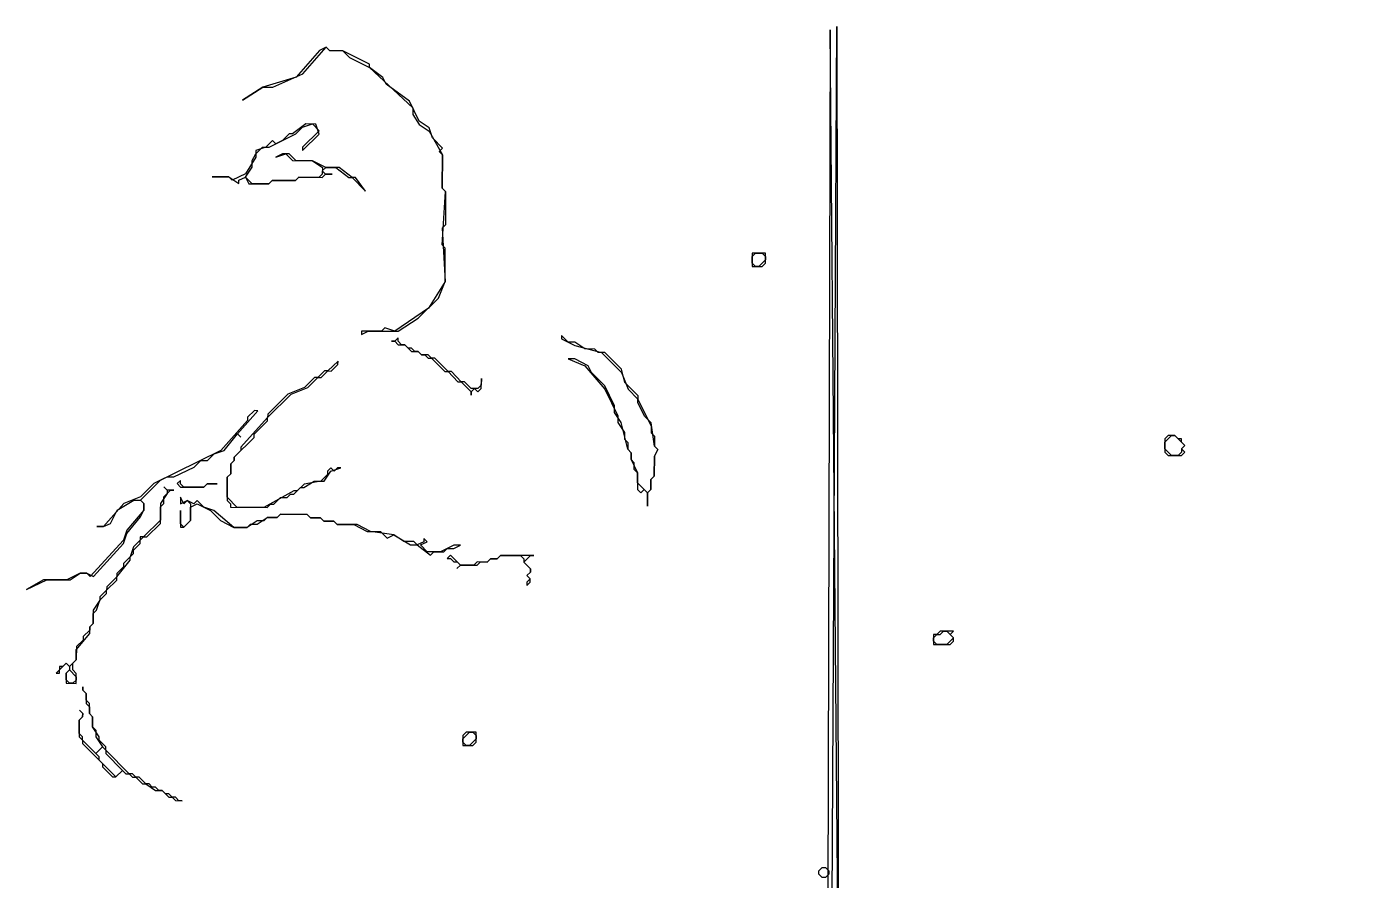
# Model space of a CAD drawing. Header units: inches. Extents: x 0 to 116, y 2 to 63.
# Drawn here: x 4.85 to 28.95, y 18.87 to 34.33 of the extents above; entities that cross this region are included whole.
import ezdxf

# ---------------------------------------------------------------- set-up
doc = ezdxf.new("R2010")
doc.units = ezdxf.units.IN

msp = doc.modelspace()

# ---------------------------------------------------------------- linework, layer by layer
for points in [[(19.39652, 34.26767), (19.33959, 11.85926), (18.49305, 11.68249), (19.33896, 11.73846), (19.38101, 8.23499), (39.43417, 8.25079), (19.38133, 8.29539), (19.51763, 34.32743), (19.56348, 8.47564), (55.26065, 8.53033), (19.62387, 8.47532)], [(19.39652, 34.26767), (19.33959, 11.85926), (18.49305, 11.68249), (19.33896, 11.73846), (19.38101, 8.23499), (39.43417, 8.25079), (19.38133, 8.29539), (19.51763, 34.32743), (19.56348, 8.47564), (55.26065, 8.53033), (19.62387, 8.47532)], [(10.27435, 33.95302), (10.15323, 33.89326), (9.72791, 33.41228), (9.12297, 33.23424), (8.75931, 32.99454), (9.12297, 33.23424), (9.30416, 33.23329), (9.84902, 33.47204), (10.27435, 33.95302), (10.33443, 33.89231), (10.57603, 33.89104), (10.69619, 33.76961), (11.05764, 33.58652), (11.83903, 32.85762), (11.8384, 32.73682), (11.95825, 32.55499), (12.13881, 32.43324), (12.3782, 32.00918), (12.37504, 31.40519), (12.43512, 31.34447), (12.43196, 30.74048), (12.37124, 30.6804), (12.42658, 29.7137), (12.12205, 29.23209), (11.51585, 28.81245), (11.33497, 28.8738), (11.27425, 28.81372), (10.91186, 28.81562), (10.91154, 28.75522), (11.03265, 28.81498), (11.57625, 28.81214), (11.93991, 29.05184), (12.3042, 29.41233), (12.42658, 29.7137), (12.42974, 30.31769), (12.36966, 30.3784), (12.43512, 31.34447), (12.37504, 31.40519), (12.3782, 32.00918), (12.31811, 32.0699), (12.37883, 32.12998), (12.19858, 32.31213), (12.13913, 32.49364), (11.95857, 32.61539), (11.77927, 32.97873), (11.35805, 33.28294), (11.29829, 33.40406), (11.05764, 33.58652), (11.05795, 33.64692), (10.57603, 33.89104), (10.33443, 33.89231)], [(10.27435, 33.95302), (10.15323, 33.89326), (9.72791, 33.41228), (9.12297, 33.23424), (8.75931, 32.99454), (9.12297, 33.23424), (9.30416, 33.23329), (9.84902, 33.47204), (10.27435, 33.95302), (10.33443, 33.89231), (10.57603, 33.89104), (10.69619, 33.76961), (11.05764, 33.58652), (11.83903, 32.85762), (11.8384, 32.73682), (11.95825, 32.55499), (12.13881, 32.43324), (12.3782, 32.00918), (12.37504, 31.40519), (12.43512, 31.34447), (12.43196, 30.74048), (12.37124, 30.6804), (12.42658, 29.7137), (12.12205, 29.23209), (11.51585, 28.81245), (11.33497, 28.8738), (11.27425, 28.81372), (10.91186, 28.81562), (10.91154, 28.75522), (11.03265, 28.81498), (11.57625, 28.81214), (11.93991, 29.05184), (12.3042, 29.41233), (12.42658, 29.7137), (12.42974, 30.31769), (12.36966, 30.3784), (12.43512, 31.34447), (12.37504, 31.40519), (12.3782, 32.00918), (12.31811, 32.0699), (12.37883, 32.12998), (12.19858, 32.31213), (12.13913, 32.49364), (11.95857, 32.61539), (11.77927, 32.97873), (11.35805, 33.28294), (11.29829, 33.40406), (11.05764, 33.58652), (11.05795, 33.64692), (10.57603, 33.89104), (10.33443, 33.89231)], [(10.98554, 31.35206), (10.80561, 31.59461), (10.74521, 31.59493), (10.50456, 31.77739), (10.26296, 31.77865), (10.022, 31.90072), (9.72, 31.9023), (9.59984, 32.02373), (9.47904, 32.02436), (9.35792, 31.9646), (9.53944, 32.02405), (9.6596, 31.90262), (10.022, 31.90072), (10.20256, 31.77897), (10.20193, 31.65817), (10.14121, 31.59809), (9.77882, 31.59999), (9.7181, 31.5399), (9.29531, 31.54212), (9.23459, 31.48203), (8.9326, 31.48362), (8.81243, 31.60505), (8.93418, 31.78561), (8.93481, 31.90641), (8.99584, 32.02689), (9.11727, 32.14706), (9.23807, 32.14643), (9.72253, 32.38549), (9.84396, 32.50566), (10.02548, 32.56511), (10.14564, 32.44368), (9.84206, 32.14326), (9.84175, 32.08286), (10.14533, 32.38328), (10.08588, 32.56479), (9.90468, 32.56574), (9.66213, 32.38581), (9.60173, 32.38612), (9.4803, 32.26596), (9.35919, 32.20619), (9.2991, 32.26691), (9.17767, 32.14674), (8.99616, 32.08729), (8.99553, 31.96649), (8.81275, 31.66545), (8.57052, 31.54591), (8.51044, 31.60663), (8.20844, 31.60821), (8.51044, 31.60663), (8.691, 31.48488), (8.69132, 31.54528), (8.81243, 31.60505), (8.8722, 31.48393), (9.23459, 31.48203), (9.29531, 31.54212), (9.7181, 31.5399), (9.77882, 31.59999), (10.20161, 31.59777), (10.26233, 31.65786), (10.38313, 31.65722), (10.26233, 31.65786), (10.20225, 31.71857), (10.26296, 31.77865), (10.44416, 31.77771), (10.68481, 31.59524), (10.74521, 31.59493)], [(10.98554, 31.35206), (10.80561, 31.59461), (10.74521, 31.59493), (10.50456, 31.77739), (10.26296, 31.77865), (10.022, 31.90072), (9.72, 31.9023), (9.59984, 32.02373), (9.47904, 32.02436), (9.35792, 31.9646), (9.53944, 32.02405), (9.6596, 31.90262), (10.022, 31.90072), (10.20256, 31.77897), (10.20193, 31.65817), (10.14121, 31.59809), (9.77882, 31.59999), (9.7181, 31.5399), (9.29531, 31.54212), (9.23459, 31.48203), (8.9326, 31.48362), (8.81243, 31.60505), (8.93418, 31.78561), (8.93481, 31.90641), (8.99584, 32.02689), (9.11727, 32.14706), (9.23807, 32.14643), (9.72253, 32.38549), (9.84396, 32.50566), (10.02548, 32.56511), (10.14564, 32.44368), (9.84206, 32.14326), (9.84175, 32.08286), (10.14533, 32.38328), (10.08588, 32.56479), (9.90468, 32.56574), (9.66213, 32.38581), (9.60173, 32.38612), (9.4803, 32.26596), (9.35919, 32.20619), (9.2991, 32.26691), (9.17767, 32.14674), (8.99616, 32.08729), (8.99553, 31.96649), (8.81275, 31.66545), (8.57052, 31.54591), (8.51044, 31.60663), (8.20844, 31.60821), (8.51044, 31.60663), (8.691, 31.48488), (8.69132, 31.54528), (8.81243, 31.60505), (8.8722, 31.48393), (9.23459, 31.48203), (9.29531, 31.54212), (9.7181, 31.5399), (9.77882, 31.59999), (10.20161, 31.59777), (10.26233, 31.65786), (10.38313, 31.65722), (10.26233, 31.65786), (10.20225, 31.71857), (10.26296, 31.77865), (10.44416, 31.77771), (10.68481, 31.59524), (10.74521, 31.59493)], [(17.98615, 30.22819), (17.98488, 29.9866), (18.16608, 29.98565), (18.2268, 30.04573), (18.22775, 30.22693)], [(17.98615, 30.22819), (17.98488, 29.9866), (18.16608, 29.98565), (18.2268, 30.04573), (18.22775, 30.22693)], [(17.9852, 30.047), (17.98583, 30.1678), (18.04655, 30.22788), (18.16735, 30.22725), (18.22743, 30.16653), (18.22711, 30.10613), (18.10568, 29.98597), (18.04528, 29.98628)], [(11.4545, 28.63157), (11.5149, 28.63126), (11.57498, 28.57054), (11.69578, 28.56991), (11.81595, 28.44848), (11.93674, 28.44784), (11.99683, 28.38713), (12.05723, 28.38681), (12.11731, 28.3261), (12.17771, 28.32578), (12.41804, 28.08292), (12.47844, 28.0826), (12.65869, 27.90046), (12.71909, 27.90014), (12.89934, 27.71799), (12.89902, 27.6576), (12.89934, 27.71799), (12.96005, 27.77808), (13.02013, 27.71736), (13.08085, 27.77744), (13.0818, 27.95864), (13.08117, 27.83784), (13.02045, 27.77776), (12.89965, 27.77839), (12.77949, 27.89982), (12.71909, 27.90014), (12.53884, 28.08229), (12.47844, 28.0826), (12.23811, 28.32547), (12.17771, 28.32578), (12.11763, 28.3865), (11.99683, 28.38713), (11.93674, 28.44784), (11.87635, 28.44816), (11.81626, 28.50888), (11.75586, 28.50919), (11.69578, 28.56991), (11.63538, 28.57022), (11.5753, 28.63094), (11.57561, 28.69134), (11.5149, 28.63126)], [(11.4545, 28.63157), (11.5149, 28.63126), (11.57498, 28.57054), (11.69578, 28.56991), (11.81595, 28.44848), (11.93674, 28.44784), (11.99683, 28.38713), (12.05723, 28.38681), (12.11731, 28.3261), (12.17771, 28.32578), (12.41804, 28.08292), (12.47844, 28.0826), (12.65869, 27.90046), (12.71909, 27.90014), (12.89934, 27.71799), (12.89902, 27.6576), (12.89934, 27.71799), (12.96005, 27.77808), (13.02013, 27.71736), (13.08085, 27.77744), (13.0818, 27.95864), (13.08117, 27.83784), (13.02045, 27.77776), (12.89965, 27.77839), (12.77949, 27.89982), (12.71909, 27.90014), (12.53884, 28.08229), (12.47844, 28.0826), (12.23811, 28.32547), (12.17771, 28.32578), (12.11763, 28.3865), (11.99683, 28.38713), (11.93674, 28.44784), (11.87635, 28.44816), (11.81626, 28.50888), (11.75586, 28.50919), (11.69578, 28.56991), (11.63538, 28.57022), (11.5753, 28.63094), (11.57561, 28.69134), (11.5149, 28.63126)], [(14.53549, 28.73624), (14.53517, 28.67584), (14.77614, 28.55378), (15.2587, 28.43045), (15.6192, 28.06616), (15.73841, 27.76353), (15.91866, 27.58138), (16.15773, 27.09693), (16.1571, 26.97613), (16.21718, 26.91541), (16.21623, 26.73421), (16.27631, 26.6735), (16.21528, 26.55302), (16.21338, 26.19062), (16.15267, 26.13054), (16.15172, 25.94934), (16.091, 25.88926), (15.91076, 26.0714), (15.9117, 26.2526), (15.85162, 26.31332), (15.85225, 26.43412), (15.79217, 26.49483), (15.7928, 26.61563), (15.73272, 26.67634), (15.61445, 27.16017), (15.4946, 27.342), (15.49524, 27.4628), (15.31594, 27.82614), (15.0756, 28.069), (15.01584, 28.19012), (14.77487, 28.31218), (14.65407, 28.31281), (14.95544, 28.19044), (15.31562, 27.76574), (15.55469, 27.28129), (15.55405, 27.16049), (15.6739, 26.97866), (15.67327, 26.85786), (15.73335, 26.79714), (15.73272, 26.67634), (15.7928, 26.61563), (15.79217, 26.49483), (15.9117, 26.2526), (15.91012, 25.95061), (15.97021, 25.88989), (16.03092, 25.94997), (16.091, 25.88926), (16.08974, 25.64766), (16.091, 25.88926), (16.15172, 25.94934), (16.15267, 26.13054), (16.21338, 26.19062), (16.21528, 26.55302), (16.27631, 26.6735), (16.21623, 26.73421), (16.15805, 27.15732), (16.03788, 27.27876), (15.91835, 27.52098), (15.91898, 27.64178), (15.67865, 27.88464), (15.61951, 28.12656), (15.3191, 28.43013), (15.1983, 28.43077), (15.13822, 28.49148), (14.95702, 28.49243), (14.77645, 28.61418), (14.65566, 28.61481)], [(14.53549, 28.73624), (14.53517, 28.67584), (14.77614, 28.55378), (15.2587, 28.43045), (15.6192, 28.06616), (15.73841, 27.76353), (15.91866, 27.58138), (16.15773, 27.09693), (16.1571, 26.97613), (16.21718, 26.91541), (16.21623, 26.73421), (16.27631, 26.6735), (16.21528, 26.55302), (16.21338, 26.19062), (16.15267, 26.13054), (16.15172, 25.94934), (16.091, 25.88926), (15.91076, 26.0714), (15.9117, 26.2526), (15.85162, 26.31332), (15.85225, 26.43412), (15.79217, 26.49483), (15.7928, 26.61563), (15.73272, 26.67634), (15.61445, 27.16017), (15.4946, 27.342), (15.49524, 27.4628), (15.31594, 27.82614), (15.0756, 28.069), (15.01584, 28.19012), (14.77487, 28.31218), (14.65407, 28.31281), (14.95544, 28.19044), (15.31562, 27.76574), (15.55469, 27.28129), (15.55405, 27.16049), (15.6739, 26.97866), (15.67327, 26.85786), (15.73335, 26.79714), (15.73272, 26.67634), (15.7928, 26.61563), (15.79217, 26.49483), (15.9117, 26.2526), (15.91012, 25.95061), (15.97021, 25.88989), (16.03092, 25.94997), (16.091, 25.88926), (16.08974, 25.64766), (16.091, 25.88926), (16.15172, 25.94934), (16.15267, 26.13054), (16.21338, 26.19062), (16.21528, 26.55302), (16.27631, 26.6735), (16.21623, 26.73421), (16.15805, 27.15732), (16.03788, 27.27876), (15.91835, 27.52098), (15.91898, 27.64178), (15.67865, 27.88464), (15.61951, 28.12656), (15.3191, 28.43013), (15.1983, 28.43077), (15.13822, 28.49148), (14.95702, 28.49243), (14.77645, 28.61418), (14.65566, 28.61481)], [(10.48622, 28.27424), (10.30407, 28.09399), (10.24367, 28.0943), (10.12224, 27.97414), (10.06184, 27.97446), (9.87969, 27.79421), (9.57707, 27.67499), (9.21277, 27.31449), (9.21246, 27.25409), (8.72642, 26.71303), (8.7261, 26.65263), (8.60467, 26.53246), (8.60435, 26.47207), (8.54364, 26.41198), (8.54269, 26.23079), (8.48197, 26.1707), (8.47976, 25.74791), (8.53984, 25.68719), (8.53953, 25.62679), (9.20392, 25.62331), (9.26463, 25.6834), (9.32503, 25.68308), (9.44646, 25.80325), (9.56726, 25.80261), (9.62798, 25.8627), (9.68838, 25.86238), (9.80981, 25.98255), (9.87021, 25.98223), (10.05204, 26.10208), (10.23323, 26.10113), (10.35498, 26.2817), (10.53649, 26.34115), (10.4761, 26.34146), (10.41538, 26.28138), (10.3553, 26.3421), (10.29458, 26.28201), (10.29427, 26.22161), (10.17283, 26.10145), (9.87052, 26.04263), (9.74909, 25.92246), (9.68869, 25.92278), (9.14352, 25.62363), (8.66033, 25.62616), (8.48008, 25.80831), (8.48197, 26.1707), (8.54269, 26.23079), (8.54364, 26.41198), (8.60435, 26.47207), (8.60467, 26.53246), (8.96896, 26.89296), (8.96928, 26.95336), (9.21214, 27.19369), (9.21246, 27.25409), (9.63746, 27.67467), (9.94009, 27.79389), (10.12224, 27.97414), (10.18264, 27.97382), (10.30407, 28.09399), (10.36447, 28.09367), (10.4859, 28.21384)], [(10.48622, 28.27424), (10.30407, 28.09399), (10.24367, 28.0943), (10.12224, 27.97414), (10.06184, 27.97446), (9.87969, 27.79421), (9.57707, 27.67499), (9.21277, 27.31449), (9.21246, 27.25409), (8.72642, 26.71303), (8.7261, 26.65263), (8.60467, 26.53246), (8.60435, 26.47207), (8.54364, 26.41198), (8.54269, 26.23079), (8.48197, 26.1707), (8.47976, 25.74791), (8.53984, 25.68719), (8.53953, 25.62679), (9.20392, 25.62331), (9.26463, 25.6834), (9.32503, 25.68308), (9.44646, 25.80325), (9.56726, 25.80261), (9.62798, 25.8627), (9.68838, 25.86238), (9.80981, 25.98255), (9.87021, 25.98223), (10.05204, 26.10208), (10.23323, 26.10113), (10.35498, 26.2817), (10.53649, 26.34115), (10.4761, 26.34146), (10.41538, 26.28138), (10.3553, 26.3421), (10.29458, 26.28201), (10.29427, 26.22161), (10.17283, 26.10145), (9.87052, 26.04263), (9.74909, 25.92246), (9.68869, 25.92278), (9.14352, 25.62363), (8.66033, 25.62616), (8.48008, 25.80831), (8.48197, 26.1707), (8.54269, 26.23079), (8.54364, 26.41198), (8.60435, 26.47207), (8.60467, 26.53246), (8.96896, 26.89296), (8.96928, 26.95336), (9.21214, 27.19369), (9.21246, 27.25409), (9.63746, 27.67467), (9.94009, 27.79389), (10.12224, 27.97414), (10.18264, 27.97382), (10.30407, 28.09399), (10.36447, 28.09367), (10.4859, 28.21384)], [(9.03189, 27.37584), (8.97149, 27.37616), (8.85006, 27.25599), (8.84975, 27.19559), (8.36371, 26.65453), (7.15256, 26.05686), (6.9097, 25.81653), (6.60707, 25.69731), (6.24246, 25.27642), (6.12166, 25.27705), (6.24246, 25.27642), (6.36358, 25.33618), (6.48564, 25.57715), (6.78858, 25.75676), (6.90938, 25.75613), (6.96946, 25.69542), (6.96883, 25.57462), (6.66494, 25.2138), (6.60359, 25.03292), (5.99612, 24.37169), (5.93604, 24.43241), (5.81524, 24.43304), (5.57301, 24.31351), (5.15022, 24.31572), (4.84727, 24.13611), (5.21061, 24.31541), (5.63341, 24.31319), (5.81524, 24.43304), (5.93604, 24.43241), (6.05652, 24.37138), (6.60327, 24.97252), (6.66462, 25.1534), (6.9078, 25.45413), (6.96883, 25.57462), (6.96946, 25.69542), (6.90938, 25.75613), (7.27367, 26.11663), (7.39479, 26.1764), (7.51559, 26.17576), (7.87893, 26.35506), (8.00036, 26.47523), (8.12116, 26.4746), (8.24259, 26.59476), (8.4241, 26.65421), (8.66728, 26.95494), (8.72737, 26.89423), (8.66728, 26.95494)], [(9.03189, 27.37584), (8.97149, 27.37616), (8.85006, 27.25599), (8.84975, 27.19559), (8.36371, 26.65453), (7.15256, 26.05686), (6.9097, 25.81653), (6.60707, 25.69731), (6.24246, 25.27642), (6.12166, 25.27705), (6.24246, 25.27642), (6.36358, 25.33618), (6.48564, 25.57715), (6.78858, 25.75676), (6.90938, 25.75613), (6.96946, 25.69542), (6.96883, 25.57462), (6.66494, 25.2138), (6.60359, 25.03292), (5.99612, 24.37169), (5.93604, 24.43241), (5.81524, 24.43304), (5.57301, 24.31351), (5.15022, 24.31572), (4.84727, 24.13611), (5.21061, 24.31541), (5.63341, 24.31319), (5.81524, 24.43304), (5.93604, 24.43241), (6.05652, 24.37138), (6.60327, 24.97252), (6.66462, 25.1534), (6.9078, 25.45413), (6.96883, 25.57462), (6.96946, 25.69542), (6.90938, 25.75613), (7.27367, 26.11663), (7.39479, 26.1764), (7.51559, 26.17576), (7.87893, 26.35506), (8.00036, 26.47523), (8.12116, 26.4746), (8.24259, 26.59476), (8.4241, 26.65421), (8.66728, 26.95494), (8.72737, 26.89423), (8.66728, 26.95494)], [(25.51897, 26.92711), (25.45825, 26.86702), (25.45699, 26.62543), (25.51707, 26.56471), (25.75867, 26.56345), (25.81938, 26.62353), (25.7593, 26.68425), (25.82002, 26.74433), (25.75993, 26.80504), (25.76025, 26.86544), (25.69985, 26.86576), (25.63977, 26.92648)], [(25.51897, 26.92711), (25.45825, 26.86702), (25.45699, 26.62543), (25.51707, 26.56471), (25.75867, 26.56345), (25.81938, 26.62353), (25.7593, 26.68425), (25.82002, 26.74433), (25.75993, 26.80504), (25.76025, 26.86544), (25.69985, 26.86576), (25.63977, 26.92648)], [(25.57937, 26.92679), (25.63977, 26.92648), (25.82002, 26.74433), (25.7593, 26.68425), (25.75898, 26.62385), (25.69827, 26.56376), (25.57747, 26.5644), (25.4573, 26.68583), (25.45794, 26.80663)], [(7.57535, 26.05465), (7.63544, 25.99393), (8.05823, 25.99172), (8.11895, 26.0518), (8.30014, 26.05085), (8.11895, 26.0518), (8.05823, 25.99172), (7.69584, 25.99362), (7.63575, 26.05433), (7.63607, 26.11473)], [(7.57535, 26.05465), (7.63544, 25.99393), (8.05823, 25.99172), (8.11895, 26.0518), (8.30014, 26.05085), (8.11895, 26.0518), (8.05823, 25.99172), (7.69584, 25.99362), (7.63575, 26.05433), (7.63607, 26.11473)], [(7.51432, 25.93417), (7.39352, 25.9348), (7.33344, 25.99551), (7.39352, 25.9348), (7.39321, 25.8744), (7.27146, 25.69383), (7.26988, 25.39184), (6.9663, 25.09142), (6.9059, 25.09174), (6.90559, 25.03134), (6.78416, 24.91117), (6.72281, 24.73029), (6.60138, 24.61013), (6.60106, 24.54973), (6.47963, 24.42956), (6.47931, 24.36916), (6.29717, 24.18891), (6.29685, 24.12852), (6.17542, 24.00835), (6.1751, 23.94795), (6.05336, 23.76739), (6.05209, 23.52579), (5.99138, 23.46571), (5.99106, 23.40531), (5.86963, 23.28514), (5.86931, 23.22474), (5.74788, 23.10458), (5.74662, 22.86298), (5.62519, 22.74281), (5.5651, 22.80353), (5.50439, 22.74345), (5.44399, 22.74376), (5.44367, 22.68336), (5.38296, 22.62328), (5.44336, 22.62296), (5.44367, 22.68336), (5.5651, 22.80353), (5.62519, 22.74281), (5.62487, 22.68241), (5.56415, 22.62233), (5.56321, 22.44113), (5.7444, 22.44019), (5.74535, 22.62138), (5.68527, 22.6821), (5.6859, 22.8029), (5.74662, 22.86298), (5.74757, 23.04418), (5.99074, 23.34491), (5.99138, 23.46571), (6.05209, 23.52579), (6.05304, 23.70699), (6.11376, 23.76707), (6.1751, 23.94795), (6.29654, 24.06812), (6.29685, 24.12852), (6.479, 24.30876), (6.47931, 24.36916), (6.72249, 24.66989), (6.72281, 24.73029), (6.78352, 24.79038), (6.78384, 24.85078), (6.90527, 24.97094), (6.90559, 25.03134), (6.9663, 25.09142), (7.0267, 25.09111), (7.26956, 25.33144), (7.27114, 25.63343), (7.33186, 25.69352), (7.33249, 25.81432), (7.45392, 25.93448)], [(7.51432, 25.93417), (7.39352, 25.9348), (7.33344, 25.99551), (7.39352, 25.9348), (7.39321, 25.8744), (7.27146, 25.69383), (7.26988, 25.39184), (6.9663, 25.09142), (6.9059, 25.09174), (6.90559, 25.03134), (6.78416, 24.91117), (6.72281, 24.73029), (6.60138, 24.61013), (6.60106, 24.54973), (6.47963, 24.42956), (6.47931, 24.36916), (6.29717, 24.18891), (6.29685, 24.12852), (6.17542, 24.00835), (6.1751, 23.94795), (6.05336, 23.76739), (6.05209, 23.52579), (5.99138, 23.46571), (5.99106, 23.40531), (5.86963, 23.28514), (5.86931, 23.22474), (5.74788, 23.10458), (5.74662, 22.86298), (5.62519, 22.74281), (5.5651, 22.80353), (5.50439, 22.74345), (5.44399, 22.74376), (5.44367, 22.68336), (5.38296, 22.62328), (5.44336, 22.62296), (5.44367, 22.68336), (5.5651, 22.80353), (5.62519, 22.74281), (5.62487, 22.68241), (5.56415, 22.62233), (5.56321, 22.44113), (5.7444, 22.44019), (5.74535, 22.62138), (5.68527, 22.6821), (5.6859, 22.8029), (5.74662, 22.86298), (5.74757, 23.04418), (5.99074, 23.34491), (5.99138, 23.46571), (6.05209, 23.52579), (6.05304, 23.70699), (6.11376, 23.76707), (6.1751, 23.94795), (6.29654, 24.06812), (6.29685, 24.12852), (6.479, 24.30876), (6.47931, 24.36916), (6.72249, 24.66989), (6.72281, 24.73029), (6.78352, 24.79038), (6.78384, 24.85078), (6.90527, 24.97094), (6.90559, 25.03134), (6.9663, 25.09142), (7.0267, 25.09111), (7.26956, 25.33144), (7.27114, 25.63343), (7.33186, 25.69352), (7.33249, 25.81432), (7.45392, 25.93448)], [(7.63449, 25.81273), (7.63386, 25.69194), (7.75497, 25.7517), (7.81505, 25.69099), (7.81347, 25.38899), (7.69204, 25.26883), (7.63196, 25.32954), (7.63322, 25.57114), (7.63164, 25.26914), (7.69204, 25.26883), (7.81347, 25.38899), (7.81474, 25.63059), (7.93585, 25.69036), (8.17682, 25.56829), (8.35706, 25.38615), (8.59803, 25.26408), (8.83963, 25.26282), (8.90034, 25.3229), (9.02114, 25.32227), (9.20297, 25.44212), (9.38417, 25.44117), (9.44488, 25.50125), (9.92808, 25.49872), (9.98816, 25.43801), (10.16936, 25.43706), (10.22944, 25.37634), (10.41064, 25.37539), (10.47072, 25.31468), (10.77272, 25.3131), (11.01368, 25.19103), (11.25528, 25.18977), (11.37544, 25.06834), (11.49656, 25.1281), (11.7976, 24.94533), (11.9184, 24.94469), (12.15905, 24.76223), (12.21977, 24.82231), (12.40096, 24.82136), (12.46168, 24.88145), (12.58248, 24.88081), (12.70359, 24.94058), (12.58279, 24.94121), (12.34056, 24.82168), (12.09897, 24.82295), (11.9788, 24.94438), (12.09992, 25.00414), (12.03983, 25.06486), (12.03952, 25.00446), (11.9184, 24.94469), (11.85832, 25.00541), (11.67712, 25.00636), (11.49656, 25.1281), (11.07408, 25.19072), (10.83311, 25.31278), (10.47072, 25.31468), (10.41064, 25.37539), (10.22944, 25.37634), (10.16936, 25.43706), (9.98816, 25.43801), (9.92808, 25.49872), (9.44488, 25.50125), (9.38417, 25.44117), (9.20297, 25.44212), (9.14225, 25.38203), (9.02146, 25.38267), (8.83963, 25.26282), (8.59803, 25.26408), (8.23721, 25.56798), (8.05633, 25.62932), (7.93617, 25.75075), (7.87545, 25.69067), (7.75497, 25.7517), (7.69425, 25.69162)], [(7.63449, 25.81273), (7.63386, 25.69194), (7.75497, 25.7517), (7.81505, 25.69099), (7.81347, 25.38899), (7.69204, 25.26883), (7.63196, 25.32954), (7.63322, 25.57114), (7.63164, 25.26914), (7.69204, 25.26883), (7.81347, 25.38899), (7.81474, 25.63059), (7.93585, 25.69036), (8.17682, 25.56829), (8.35706, 25.38615), (8.59803, 25.26408), (8.83963, 25.26282), (8.90034, 25.3229), (9.02114, 25.32227), (9.20297, 25.44212), (9.38417, 25.44117), (9.44488, 25.50125), (9.92808, 25.49872), (9.98816, 25.43801), (10.16936, 25.43706), (10.22944, 25.37634), (10.41064, 25.37539), (10.47072, 25.31468), (10.77272, 25.3131), (11.01368, 25.19103), (11.25528, 25.18977), (11.37544, 25.06834), (11.49656, 25.1281), (11.7976, 24.94533), (11.9184, 24.94469), (12.15905, 24.76223), (12.21977, 24.82231), (12.40096, 24.82136), (12.46168, 24.88145), (12.58248, 24.88081), (12.70359, 24.94058), (12.58279, 24.94121), (12.34056, 24.82168), (12.09897, 24.82295), (11.9788, 24.94438), (12.09992, 25.00414), (12.03983, 25.06486), (12.03952, 25.00446), (11.9184, 24.94469), (11.85832, 25.00541), (11.67712, 25.00636), (11.49656, 25.1281), (11.07408, 25.19072), (10.83311, 25.31278), (10.47072, 25.31468), (10.41064, 25.37539), (10.22944, 25.37634), (10.16936, 25.43706), (9.98816, 25.43801), (9.92808, 25.49872), (9.44488, 25.50125), (9.38417, 25.44117), (9.20297, 25.44212), (9.14225, 25.38203), (9.02146, 25.38267), (8.83963, 25.26282), (8.59803, 25.26408), (8.23721, 25.56798), (8.05633, 25.62932), (7.93617, 25.75075), (7.87545, 25.69067), (7.75497, 25.7517), (7.69425, 25.69162)], [(12.46073, 24.70025), (12.52113, 24.69993), (12.58121, 24.63922), (12.64161, 24.6389), (12.70169, 24.57819), (12.64098, 24.5181), (12.70169, 24.57819), (13.00369, 24.57661), (13.0644, 24.63669), (13.1852, 24.63606), (13.24592, 24.69614), (13.36672, 24.69551), (13.42743, 24.75559), (13.78983, 24.75369), (13.84991, 24.69298), (13.84959, 24.63258), (13.96976, 24.51115), (13.96944, 24.45075), (13.90873, 24.39066), (13.96881, 24.32995), (13.9081, 24.26987), (13.90778, 24.20947), (13.96849, 24.26955), (13.96881, 24.32995), (13.90873, 24.39066), (13.96944, 24.45075), (13.96976, 24.51115), (13.84959, 24.63258), (13.97102, 24.75274), (14.03142, 24.75243), (13.42743, 24.75559), (13.36672, 24.69551), (13.24592, 24.69614), (13.1852, 24.63606), (13.00401, 24.637), (12.94329, 24.57692), (12.70169, 24.57819), (12.52144, 24.76033)], [(12.46073, 24.70025), (12.52113, 24.69993), (12.58121, 24.63922), (12.64161, 24.6389), (12.70169, 24.57819), (12.64098, 24.5181), (12.70169, 24.57819), (13.00369, 24.57661), (13.0644, 24.63669), (13.1852, 24.63606), (13.24592, 24.69614), (13.36672, 24.69551), (13.42743, 24.75559), (13.78983, 24.75369), (13.84991, 24.69298), (13.84959, 24.63258), (13.96976, 24.51115), (13.96944, 24.45075), (13.90873, 24.39066), (13.96881, 24.32995), (13.9081, 24.26987), (13.90778, 24.20947), (13.96849, 24.26955), (13.96881, 24.32995), (13.90873, 24.39066), (13.96944, 24.45075), (13.96976, 24.51115), (13.84959, 24.63258), (13.97102, 24.75274), (14.03142, 24.75243), (13.42743, 24.75559), (13.36672, 24.69551), (13.24592, 24.69614), (13.1852, 24.63606), (13.00401, 24.637), (12.94329, 24.57692), (12.70169, 24.57819), (12.52144, 24.76033)], [(21.27205, 23.3253), (21.2711, 23.1441), (21.5731, 23.14252), (21.63381, 23.2026), (21.63413, 23.263), (21.57405, 23.32371), (21.63476, 23.3838), (21.39317, 23.38506), (21.33245, 23.32498)], [(21.27205, 23.3253), (21.2711, 23.1441), (21.5731, 23.14252), (21.63381, 23.2026), (21.63413, 23.263), (21.57405, 23.32371), (21.63476, 23.3838), (21.39317, 23.38506), (21.33245, 23.32498)], [(21.27142, 23.2045), (21.27173, 23.2649), (21.33245, 23.32498), (21.39285, 23.32466), (21.45356, 23.38475), (21.51396, 23.38443), (21.63413, 23.263), (21.5127, 23.14283), (21.3315, 23.14378)], [(5.56415, 22.62233), (5.62487, 22.68241), (5.74504, 22.56098), (5.74472, 22.50058), (5.684, 22.4405), (5.62361, 22.44082), (5.56352, 22.50153)], [(5.86489, 22.37915), (5.86457, 22.31875), (5.92465, 22.25804), (5.9237, 22.07684), (5.98379, 22.01613), (5.98315, 21.89533), (6.04324, 21.83461), (6.04229, 21.65341), (6.10237, 21.5927), (6.10174, 21.4719), (6.22159, 21.29007), (6.10016, 21.16991), (5.85983, 21.41277), (5.86014, 21.47317), (5.80006, 21.53388), (5.80132, 21.77548), (5.86204, 21.83556), (5.86236, 21.89596), (5.80227, 21.95668), (5.86236, 21.89596), (5.86204, 21.83556), (5.80132, 21.77548), (5.79974, 21.47348), (5.85983, 21.41277), (5.85951, 21.35237), (6.22001, 20.98808), (6.21969, 20.92768), (6.39994, 20.74553), (6.46034, 20.74521), (6.58177, 20.86538), (6.64185, 20.80466), (6.70225, 20.80435), (6.76233, 20.74363), (6.82273, 20.74332), (6.9429, 20.62188), (7.0033, 20.62157), (7.18386, 20.49982), (7.30466, 20.49919), (7.42483, 20.37776), (7.48523, 20.37744), (7.54531, 20.31673), (7.66611, 20.31609), (7.60571, 20.31641), (7.54563, 20.37713), (7.48523, 20.37744), (7.42514, 20.43816), (7.36475, 20.43847), (7.30466, 20.49919), (7.24426, 20.49951), (7.18418, 20.56022), (7.12378, 20.56054), (7.0637, 20.62125), (7.0033, 20.62157), (6.88313, 20.743), (6.82273, 20.74332), (6.76265, 20.80403), (6.70225, 20.80435), (6.28167, 21.22936), (6.28199, 21.28975), (6.16182, 21.41119), (6.16214, 21.47158), (6.04229, 21.65341), (6.04324, 21.83461), (5.98315, 21.89533), (5.9841, 22.07653), (5.92402, 22.13724), (5.92465, 22.25804), (5.86457, 22.31875)], [(5.86489, 22.37915), (5.86457, 22.31875), (5.92465, 22.25804), (5.9237, 22.07684), (5.98379, 22.01613), (5.98315, 21.89533), (6.04324, 21.83461), (6.04229, 21.65341), (6.10237, 21.5927), (6.10174, 21.4719), (6.22159, 21.29007), (6.10016, 21.16991), (5.85983, 21.41277), (5.86014, 21.47317), (5.80006, 21.53388), (5.80132, 21.77548), (5.86204, 21.83556), (5.86236, 21.89596), (5.80227, 21.95668), (5.86236, 21.89596), (5.86204, 21.83556), (5.80132, 21.77548), (5.79974, 21.47348), (5.85983, 21.41277), (5.85951, 21.35237), (6.22001, 20.98808), (6.21969, 20.92768), (6.39994, 20.74553), (6.46034, 20.74521), (6.58177, 20.86538), (6.64185, 20.80466), (6.70225, 20.80435), (6.76233, 20.74363), (6.82273, 20.74332), (6.9429, 20.62188), (7.0033, 20.62157), (7.18386, 20.49982), (7.30466, 20.49919), (7.42483, 20.37776), (7.48523, 20.37744), (7.54531, 20.31673), (7.66611, 20.31609), (7.60571, 20.31641), (7.54563, 20.37713), (7.48523, 20.37744), (7.42514, 20.43816), (7.36475, 20.43847), (7.30466, 20.49919), (7.24426, 20.49951), (7.18418, 20.56022), (7.12378, 20.56054), (7.0637, 20.62125), (7.0033, 20.62157), (6.88313, 20.743), (6.82273, 20.74332), (6.76265, 20.80403), (6.70225, 20.80435), (6.28167, 21.22936), (6.28199, 21.28975), (6.16182, 21.41119), (6.16214, 21.47158), (6.04229, 21.65341), (6.04324, 21.83461), (5.98315, 21.89533), (5.9841, 22.07653), (5.92402, 22.13724), (5.92465, 22.25804), (5.86457, 22.31875)], [(12.80668, 21.5576), (12.74596, 21.49751), (12.74502, 21.31631), (12.92621, 21.31537), (12.98693, 21.37545), (12.98788, 21.55665)], [(12.80668, 21.5576), (12.74596, 21.49751), (12.74502, 21.31631), (12.92621, 21.31537), (12.98693, 21.37545), (12.98788, 21.55665)], [(12.92748, 21.55696), (12.98756, 21.49625), (12.98724, 21.43585), (12.86581, 21.31568), (12.80541, 21.316), (12.74533, 21.37671), (12.74565, 21.43711), (12.86708, 21.55728)], [(6.22159, 21.29007), (6.28167, 21.22936), (6.28135, 21.16896), (6.58177, 20.86538), (6.46034, 20.74521), (6.15992, 21.04879), (6.16024, 21.10919), (6.10016, 21.16991)], [(19.19603, 19.04771), (19.25674, 19.10779), (19.31714, 19.10747), (19.37722, 19.04676), (19.37691, 18.98636), (19.31619, 18.92628), (19.25579, 18.92659), (19.19571, 18.98731)]]:
    msp.add_lwpolyline(points, close=True)

doc.saveas('drawing.dxf')
